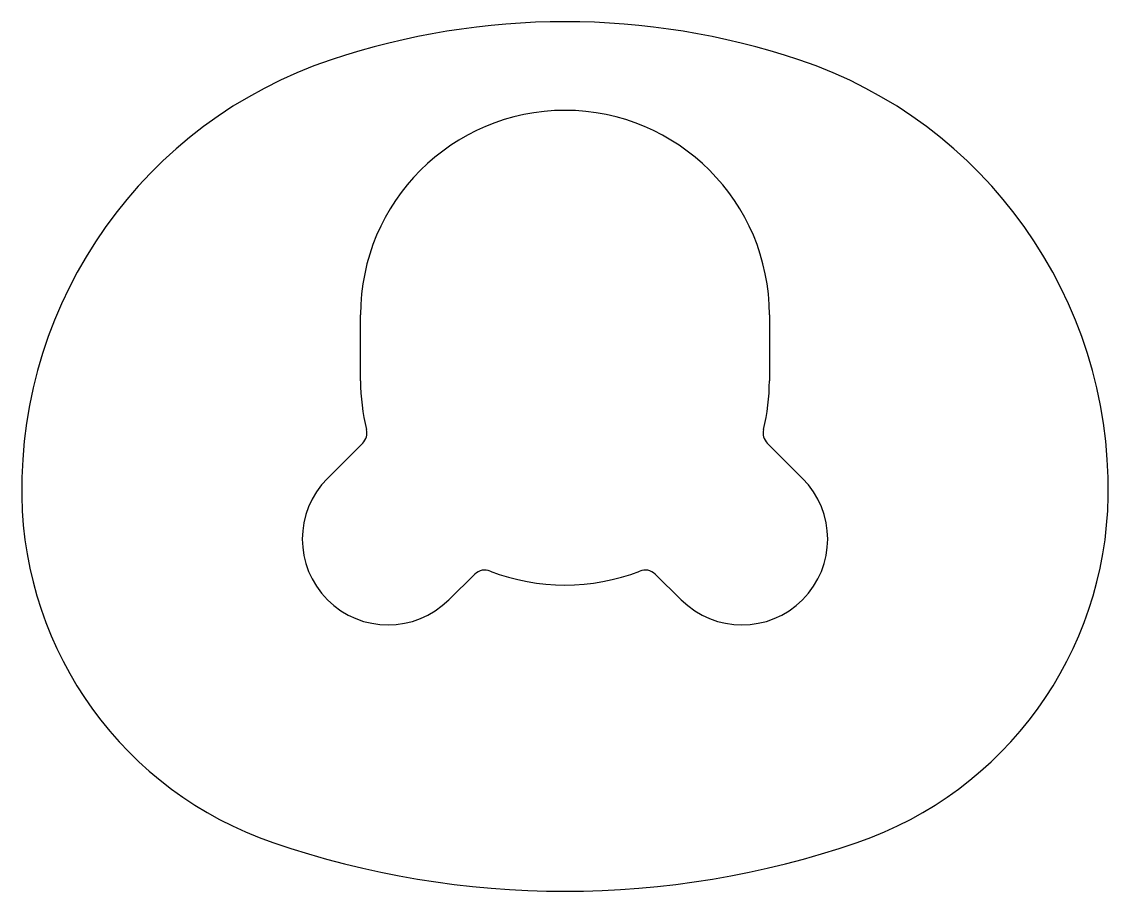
# Model space of a CAD drawing. Extents: x 3106.8 to 3144.8, y 1795.9 to 1826.3.
import ezdxf

# ---------------------------------------------------------------- set-up
doc = ezdxf.new("R2010")
doc.units = 0
doc.layers.get('0').update_dxf_attribs({"linetype": 'CONTINUOUS'})

msp = doc.modelspace()

# ---------------------------------------------------------------- linework, layer by layer
for p, q in [((3118.654, 1813.704), (3118.654, 1816.004)), ((3132.954, 1816.004), (3132.954, 1813.704)), ((3117.496, 1810.288), (3118.73, 1811.521)), ((3132.879, 1811.521), (3134.113, 1810.288)), ((3122.655, 1806.942), (3121.739, 1806.045)), ((3129.87, 1806.045), (3128.954, 1806.942))]:
    msp.add_line(p, q)
for centre, radius, start, end in [((3125.804, 1800.454), 25.8, 71.5287, 108.4713), ((3122.651, 1809.894), 15.847, 108.4713, 180.8134), ((3128.958, 1809.894), 15.847, 359.1866, 71.5287), ((3125.804, 1816.004), 7.15, 0, 180), ((3125.804, 1813.704), 7.15, 180, 193.8287), ((3125.804, 1813.704), 7.15, 346.1712, 360), ((3118.376, 1811.875), 0.5, 315.0001, 13.8287), ((3133.233, 1811.875), 0.5, 166.1719, 224.9997), ((3119.617, 1808.166), 3, 135, 315), ((3131.992, 1808.166), 3, 225, 45), ((3119.804, 1809.854), 13, 180.8134, 251.0753), ((3131.804, 1809.854), 13, 288.9246, 359.1866), ((3123.005, 1806.584), 0.5, 68.5336, 134.3647), ((3125.804, 1813.704), 7.15, 248.5338, 291.4662), ((3128.604, 1806.584), 0.5, 45.6353, 111.4662), ((3125.804, 1827.354), 31.5, 251.0754, 288.9246)]:
    msp.add_arc(centre, radius, start, end)

doc.saveas('drawing.dxf')
